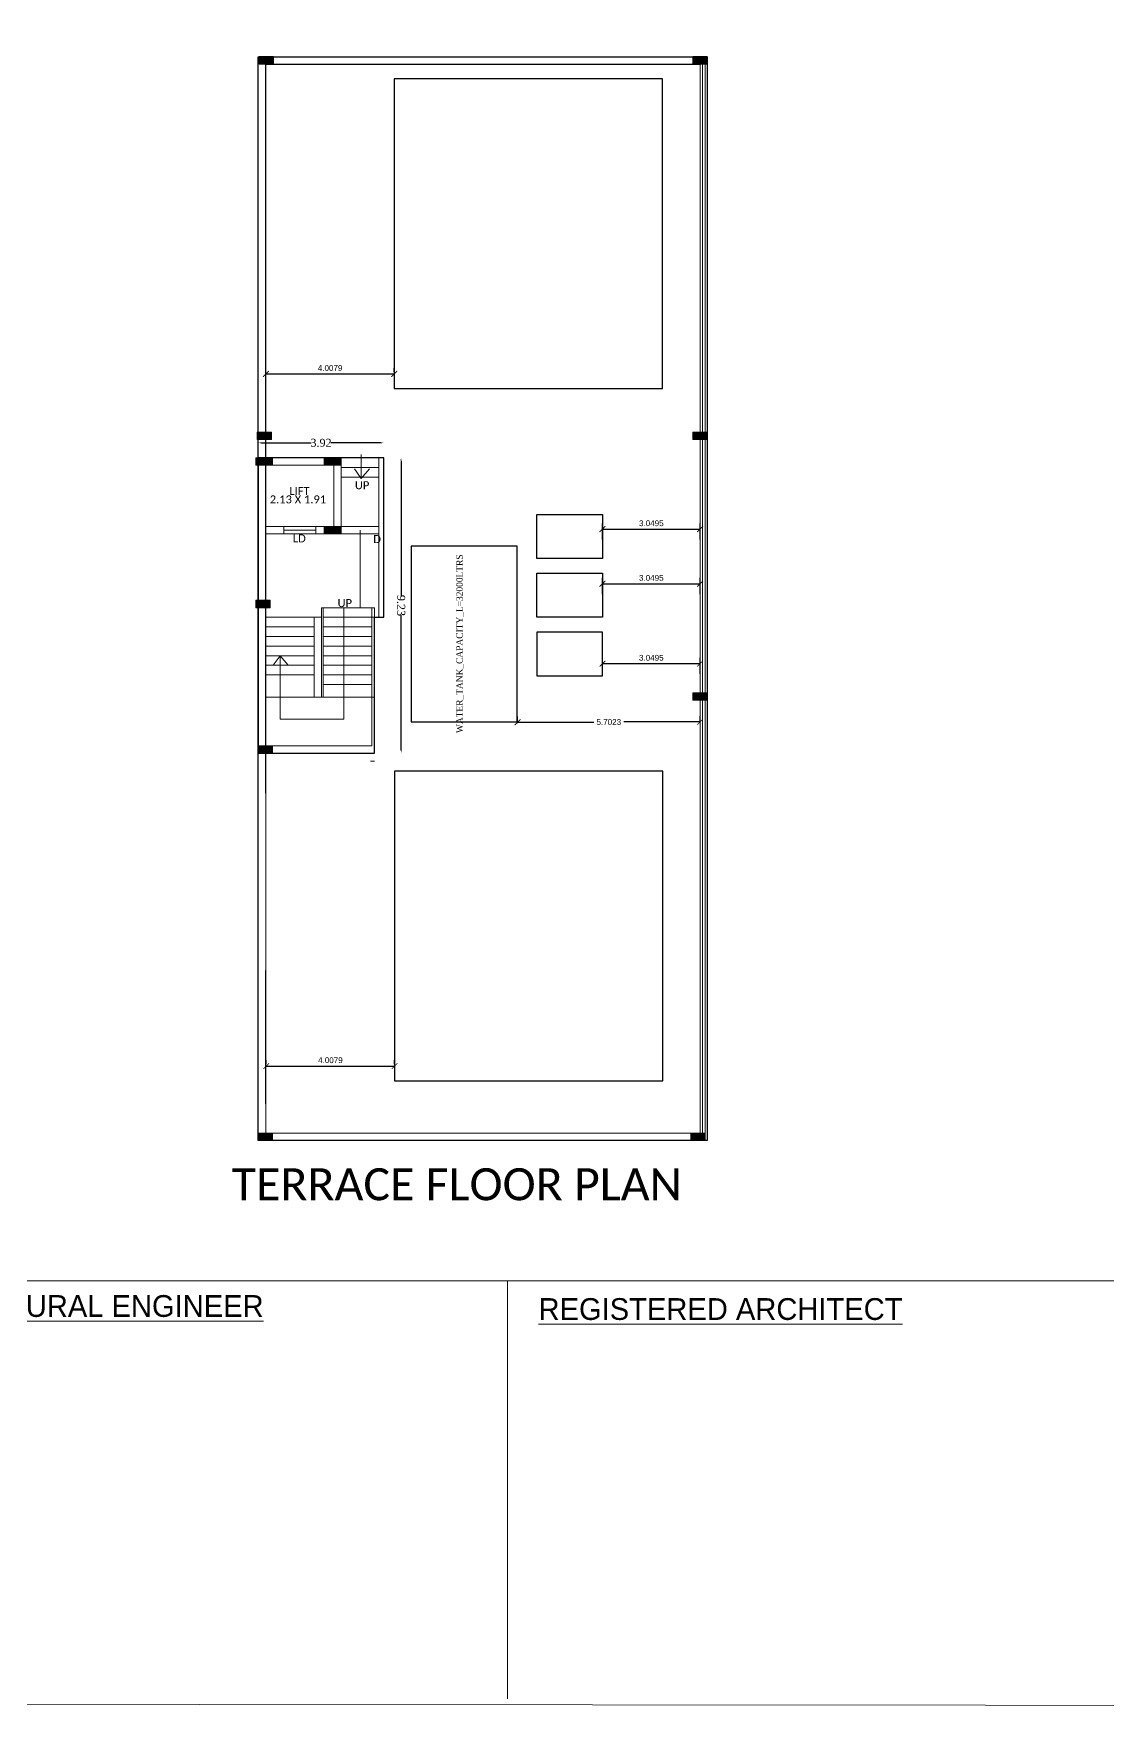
# Model space of a CAD drawing. Header units: metres. Extents: x -1560390 to -1560195, y 43232 to 43346.
# Drawn here: x -1560274.3 to -1560240.7, y 43243.8 to 43296 of the extents above; entities that cross this region are included whole.
import ezdxf

# ---------------------------------------------------------------- set-up
doc = ezdxf.new("R2010")
doc.units = ezdxf.units.M
doc.header["$LTSCALE"] = 750
doc.header["$MEASUREMENT"] = 0
doc.header["$PDMODE"] = 35
doc.header["$PDSIZE"] = 50
for name, pattern in [('HIDDEN', [0.375, 0.25, -0.125]), ('HIDDENX2', [0.75, 0.5, -0.25]), ('PHANTOM2', [1.25, 0.625, -0.125, 0.125, -0.125, 0.125, -0.125])]:
    doc.linetypes.add(name, pattern=pattern)
doc.layers.get('0').update_dxf_attribs({"lineweight": 5})
doc.layers.get('Defpoints').update_dxf_attribs({"lineweight": 0})
doc.layers.add('AR_RAILING', color=6, linetype='Continuous', lineweight=13)
doc.layers.add('AR_WALL1', color=1, linetype='Continuous', lineweight=18)
for name, color, linetype in [('BLK_1_FLR_5_ROOF_AREA', 54, 'Continuous'), ('BLK_1_STAIR_HEADROOM', 55, 'Continuous'), ('BLK_1_TERRACESERVICE_UTILITYDISTANCE', 1, 'Continuous'), ('SOLAR_PANEL', 3, 'Continuous'), ('SOLAR_WATER_HEATER', 1, 'Continuous'), ('WATER_TANK_CALCULATION', 150, 'Continuous')]:
    doc.layers.add(name, color=color, linetype=linetype)
doc.styles.add('ANAND', font='times.ttf')
doc.styles.add('ED', font='romantic.ttf', dxfattribs={"width": 0.96})
doc.styles.add('sar dim', font='GOTHIC.TTF', dxfattribs={"height": 0.75})
doc.styles.get("Standard").update_dxf_attribs({"font": 'arial.ttf'})
doc.dimstyles.get("Standard").update_dxf_attribs({"dimtxt": 0.18, "dimasz": 0.18, "dimexe": 0.18, "dimexo": 0.0625, "dimgap": 0.09, "dimtad": 1, "dimtih": 1, "dimtoh": 1, "dimdec": 4, "dimzin": 0, "dimdsep": 46, "dimtxsty": 'Standard', "dimblk": 'ARCHTICK', "dimcen": 0.09, "dimadec": 0, "dimazin": 0, "dimtfac": 1, "dimtdec": 4, "dimtofl": 0, "dimtmove": 0, "dimatfit": 3, "dimldrblk": 'ARCHTICK', "dimfxl": 0, "dimtolj": 1, "dimtzin": 0, "dimarcsym": 0})
doc.dimstyles.new('STANDARD$0', dxfattribs={"dimtxt": 0.25, "dimasz": 0.1, "dimexe": 2, "dimexo": 2, "dimgap": 0, "dimtad": 0, "dimzin": 0, "dimdsep": 46, "dimtxsty": 'ANAND', "dimcen": 0.0625, "dimdle": 2.5, "dimse1": 1, "dimse2": 1, "dimclrd": 2, "dimclre": 9, "dimadec": 0, "dimazin": 0, "dimtfac": 1, "dimtix": 1, "dimtofl": 0, "dimtmove": 2, "dimatfit": 3, "dimldrblk": 'OBLIQUE', "dimfxl": 0, "dimtolj": 1, "dimtzin": 0, "dimarcsym": 0})

# ---------------------------------------------------------------- blocks, each defined once
blk = doc.blocks.new('_ArchTick')
at = {"color": 0, "linetype": 'ByBlock', "const_width": 0.15}
blk.add_lwpolyline([(-0.5, -0.5), (0.5, 0.5)], dxfattribs=at)
blk = doc.blocks.new('*D593')
at = {"layer": 'BLK_1_TERRACESERVICE_UTILITYDISTANCE', "color": 0, "lineweight": -2}
for p, q in [((-1560267.034, 43285.449), (-1560267.034, 43285.567)), ((-1560263.026, 43285.449), (-1560263.026, 43285.567)), ((-1560267.034, 43285.387), (-1560263.026, 43285.387))]:
    blk.add_line(p, q, dxfattribs=at)
at = {"layer": 'Defpoints', "color": 0}
for p in [(-1560267.034, 43285.387), (-1560263.026, 43285.387), (-1560263.026, 43285.387)]:
    blk.add_point(p, dxfattribs=at)
at = {"layer": 'BLK_1_TERRACESERVICE_UTILITYDISTANCE', "color": 0, "lineweight": -2, "xscale": 0.18, "yscale": 0.18, "zscale": 0.18, "rotation": 180}
blk.add_blockref('_ArchTick', (-1560267.034, 43285.387), dxfattribs=at)
at = {"layer": 'BLK_1_TERRACESERVICE_UTILITYDISTANCE', "color": 0, "lineweight": -2, "xscale": 0.18, "yscale": 0.18, "zscale": 0.18}
blk.add_blockref('_ArchTick', (-1560263.026, 43285.387), dxfattribs=at)
at = {"layer": 'BLK_1_TERRACESERVICE_UTILITYDISTANCE', "color": 0, "insert": (-1560265.03, 43285.568), "char_height": 0.18, "attachment_point": 5}
blk.add_mtext('\\A1;4.0079', dxfattribs=at)
blk = doc.blocks.new('*D596')
at = {"layer": 'BLK_1_TERRACESERVICE_UTILITYDISTANCE', "color": 0, "lineweight": -2}
for p, q in [((-1560256.519, 43280.217), (-1560256.519, 43280.717)), ((-1560256.519, 43280.537), (-1560253.47, 43280.537)), ((-1560253.47, 43280.217), (-1560253.47, 43280.717))]:
    blk.add_line(p, q, dxfattribs=at)
at = {"layer": 'Defpoints', "color": 0}
for p in [(-1560253.47, 43280.537), (-1560256.519, 43280.154), (-1560253.47, 43280.154)]:
    blk.add_point(p, dxfattribs=at)
at = {"layer": 'BLK_1_TERRACESERVICE_UTILITYDISTANCE', "color": 0, "lineweight": -2, "xscale": 0.18, "yscale": 0.18, "zscale": 0.18, "rotation": 180}
blk.add_blockref('_ArchTick', (-1560256.519, 43280.537), dxfattribs=at)
at = {"layer": 'BLK_1_TERRACESERVICE_UTILITYDISTANCE', "color": 0, "lineweight": -2, "xscale": 0.18, "yscale": 0.18, "zscale": 0.18}
blk.add_blockref('_ArchTick', (-1560253.47, 43280.537), dxfattribs=at)
at = {"layer": 'BLK_1_TERRACESERVICE_UTILITYDISTANCE', "color": 0, "insert": (-1560254.994, 43280.719), "char_height": 0.18, "attachment_point": 5}
blk.add_mtext('\\A1;3.0495', dxfattribs=at)
blk = doc.blocks.new('*D597')
at = {"layer": 'BLK_1_TERRACESERVICE_UTILITYDISTANCE', "color": 0, "lineweight": -2}
for p, q in [((-1560256.519, 43278.51), (-1560256.519, 43279.011)), ((-1560256.519, 43278.831), (-1560253.47, 43278.831)), ((-1560253.47, 43278.51), (-1560253.47, 43279.011))]:
    blk.add_line(p, q, dxfattribs=at)
at = {"layer": 'Defpoints', "color": 0}
for p in [(-1560253.47, 43278.831), (-1560256.519, 43278.448), (-1560253.47, 43278.448)]:
    blk.add_point(p, dxfattribs=at)
at = {"layer": 'BLK_1_TERRACESERVICE_UTILITYDISTANCE', "color": 0, "lineweight": -2, "xscale": 0.18, "yscale": 0.18, "zscale": 0.18, "rotation": 180}
blk.add_blockref('_ArchTick', (-1560256.519, 43278.831), dxfattribs=at)
at = {"layer": 'BLK_1_TERRACESERVICE_UTILITYDISTANCE', "color": 0, "lineweight": -2, "xscale": 0.18, "yscale": 0.18, "zscale": 0.18}
blk.add_blockref('_ArchTick', (-1560253.47, 43278.831), dxfattribs=at)
at = {"layer": 'BLK_1_TERRACESERVICE_UTILITYDISTANCE', "color": 0, "insert": (-1560254.994, 43279.013), "char_height": 0.18, "attachment_point": 5}
blk.add_mtext('\\A1;3.0495', dxfattribs=at)
blk = doc.blocks.new('*D598')
at = {"layer": 'BLK_1_TERRACESERVICE_UTILITYDISTANCE', "color": 0, "lineweight": -2}
for p, q in [((-1560256.519, 43276.015), (-1560256.519, 43276.515)), ((-1560256.519, 43276.335), (-1560253.47, 43276.335)), ((-1560253.47, 43276.015), (-1560253.47, 43276.515))]:
    blk.add_line(p, q, dxfattribs=at)
at = {"layer": 'Defpoints', "color": 0}
for p in [(-1560253.47, 43276.335), (-1560256.519, 43275.952), (-1560253.47, 43275.952)]:
    blk.add_point(p, dxfattribs=at)
at = {"layer": 'BLK_1_TERRACESERVICE_UTILITYDISTANCE', "color": 0, "lineweight": -2, "xscale": 0.18, "yscale": 0.18, "zscale": 0.18, "rotation": 180}
blk.add_blockref('_ArchTick', (-1560256.519, 43276.335), dxfattribs=at)
at = {"layer": 'BLK_1_TERRACESERVICE_UTILITYDISTANCE', "color": 0, "lineweight": -2, "xscale": 0.18, "yscale": 0.18, "zscale": 0.18}
blk.add_blockref('_ArchTick', (-1560253.47, 43276.335), dxfattribs=at)
at = {"layer": 'BLK_1_TERRACESERVICE_UTILITYDISTANCE', "color": 0, "insert": (-1560254.994, 43276.517), "char_height": 0.18, "attachment_point": 5}
blk.add_mtext('\\A1;3.0495', dxfattribs=at)
blk = doc.blocks.new('coloumn1')
h = blk.add_hatch(color=256)
h.dxf.hatch_style = 1
h.paths.add_polyline_path([(-1560504.89, 43455.782), (-1560505.12, 43455.782), (-1560505.12, 43455.332), (-1560504.89, 43455.332)])
blk.add_lwpolyline([(-1560505.12, 43455.332), (-1560504.89, 43455.332), (-1560504.89, 43455.782), (-1560505.12, 43455.782)], close=True)
blk = doc.blocks.new('*D748')
at = {"layer": 'BLK_1_TERRACESERVICE_UTILITYDISTANCE', "color": 0, "lineweight": -2}
for p, q in [((-1560267.024, 43263.826), (-1560267.024, 43263.944)), ((-1560267.024, 43263.764), (-1560263.016, 43263.764)), ((-1560263.016, 43263.826), (-1560263.016, 43263.944))]:
    blk.add_line(p, q, dxfattribs=at)
at = {"layer": 'Defpoints', "color": 0}
for p in [(-1560267.024, 43263.764), (-1560263.016, 43263.764), (-1560263.016, 43263.764)]:
    blk.add_point(p, dxfattribs=at)
at = {"layer": 'BLK_1_TERRACESERVICE_UTILITYDISTANCE', "color": 0, "lineweight": -2, "xscale": 0.18, "yscale": 0.18, "zscale": 0.18, "rotation": 180}
blk.add_blockref('_ArchTick', (-1560267.024, 43263.764), dxfattribs=at)
at = {"layer": 'BLK_1_TERRACESERVICE_UTILITYDISTANCE', "color": 0, "lineweight": -2, "xscale": 0.18, "yscale": 0.18, "zscale": 0.18}
blk.add_blockref('_ArchTick', (-1560263.016, 43263.764), dxfattribs=at)
at = {"layer": 'BLK_1_TERRACESERVICE_UTILITYDISTANCE', "color": 0, "insert": (-1560265.02, 43263.946), "char_height": 0.18, "attachment_point": 5}
blk.add_mtext('\\A1;4.0079', dxfattribs=at)
blk = doc.blocks.new('*D751')
at = {"layer": 'BLK_1_TERRACESERVICE_UTILITYDISTANCE', "color": 0, "lineweight": -2}
for p, q in [((-1560259.172, 43274.478), (-1560259.172, 43274.686)), ((-1560253.47, 43274.487), (-1560253.47, 43274.695)), ((-1560259.172, 43274.506), (-1560256.785, 43274.51)), ((-1560253.47, 43274.515), (-1560255.857, 43274.512))]:
    blk.add_line(p, q, dxfattribs=at)
at = {"layer": 'Defpoints', "color": 0}
for p in [(-1560259.172, 43274.506), (-1560259.172, 43274.415), (-1560253.47, 43274.425)]:
    blk.add_point(p, dxfattribs=at)
at = {"layer": 'BLK_1_TERRACESERVICE_UTILITYDISTANCE', "color": 0, "lineweight": -2, "xscale": 0.18, "yscale": 0.18, "zscale": 0.18}
for p, rotation in [((-1560259.172, 43274.506), 180.0910640063998), ((-1560253.47, 43274.515), 0.0910640063999768)]:
    blk.add_blockref('_ArchTick', p, dxfattribs=dict(at, rotation=rotation))
at = {"layer": 'BLK_1_TERRACESERVICE_UTILITYDISTANCE', "color": 0, "insert": (-1560256.321, 43274.511), "char_height": 0.18, "attachment_point": 5}
blk.add_mtext('\\A1;5.7023', dxfattribs=at)
blk = doc.blocks.new('*D801')
at = {"layer": 'BLK_1_STAIR_HEADROOM', "color": 2, "linetype": 'PHANTOM2', "lineweight": -2}
for p, q in [((-1560262.814, 43282.663), (-1560262.811, 43278.451)), ((-1560262.807, 43273.638), (-1560262.81, 43277.85))]:
    blk.add_line(p, q, dxfattribs=at)
at = {"layer": 'BLK_1_STAIR_HEADROOM', "color": 2}
for points in [[(-1560262.797, 43282.663), (-1560262.83, 43282.663), (-1560262.814, 43282.763)], [(-1560262.791, 43273.638), (-1560262.824, 43273.638), (-1560262.807, 43273.538)]]:
    blk.add_solid(points, dxfattribs=at)
at = {"layer": 'Defpoints', "color": 0}
for p in [(-1560263.65, 43282.763), (-1560262.814, 43282.763), (-1560263.644, 43273.538)]:
    blk.add_point(p, dxfattribs=at)
at = {"layer": 'BLK_1_STAIR_HEADROOM', "color": 0, "insert": (-1560262.811, 43278.151), "char_height": 0.25, "attachment_point": 5, "rotation": 270.0405, "style": 'ANAND'}
blk.add_mtext('\\A1;9.23', dxfattribs=at)
blk = doc.blocks.new('_Oblique')
at = {"color": 0, "linetype": 'ByBlock', "lineweight": -2}
blk.add_line((-0.5, -0.5), (0.5, 0.5), dxfattribs=at)
blk = doc.blocks.new('*D802')
at = {"layer": 'BLK_1_STAIR_HEADROOM', "color": 2, "linetype": 'PHANTOM2', "lineweight": -2}
for p, q in [((-1560267.174, 43283.231), (-1560265.622, 43283.231)), ((-1560263.454, 43283.231), (-1560265.006, 43283.231))]:
    blk.add_line(p, q, dxfattribs=at)
at = {"layer": 'BLK_1_STAIR_HEADROOM', "color": 2}
for points in [[(-1560267.174, 43283.248), (-1560267.174, 43283.215), (-1560267.274, 43283.231)], [(-1560263.454, 43283.248), (-1560263.454, 43283.215), (-1560263.354, 43283.231)]]:
    blk.add_solid(points, dxfattribs=at)
at = {"layer": 'Defpoints', "color": 0}
for p in [(-1560263.354, 43283.231), (-1560267.274, 43282.763), (-1560263.354, 43282.763)]:
    blk.add_point(p, dxfattribs=at)
at = {"layer": 'BLK_1_STAIR_HEADROOM', "color": 0, "insert": (-1560265.314, 43283.231), "char_height": 0.25, "attachment_point": 5, "style": 'ANAND'}
blk.add_mtext('\\A1;3.92', dxfattribs=at)

msp = doc.modelspace()

# ---------------------------------------------------------------- hatches: boundary and pattern name
h = msp.add_hatch(color=256)
h.dxf.hatch_style = 1
h.paths.add_polyline_path([(-1560267.35372, 43282.76014), (-1560267.35372, 43282.53014), (-1560266.90372, 43282.53014), (-1560266.90372, 43282.76014)])
h = msp.add_hatch(color=256)
h.dxf.hatch_style = 1
h.paths.add_polyline_path([(-1560267.27372, 43282.76018), (-1560267.27372, 43282.53018), (-1560266.82372, 43282.53018), (-1560266.82372, 43282.76018)])
h = msp.add_hatch(color=256)
h.dxf.hatch_style = 1
h.paths.add_polyline_path([(-1560265.21372, 43282.76288), (-1560265.21372, 43282.53288), (-1560264.76372, 43282.53288), (-1560264.76372, 43282.76288)])
h = msp.add_hatch(color=256)
h.dxf.hatch_style = 1
h.paths.add_polyline_path([(-1560265.13372, 43282.76291), (-1560265.13372, 43282.53291), (-1560264.68372, 43282.53291), (-1560264.68372, 43282.76291)])
h = msp.add_hatch(color=256)
h.dxf.hatch_style = 1
h.paths.add_polyline_path([(-1560265.21372, 43280.62288), (-1560265.21372, 43280.39288), (-1560264.76372, 43280.39288), (-1560264.76372, 43280.62288)])
h = msp.add_hatch(color=256)
h.dxf.hatch_style = 1
h.paths.add_polyline_path([(-1560265.13372, 43280.62291), (-1560265.13372, 43280.39291), (-1560264.68372, 43280.39291), (-1560264.68372, 43280.62291)])

# ---------------------------------------------------------------- linework, layer by layer
for p, q in [((-1560267.27372, 43295.29093), (-1560253.24744, 43295.29093)), ((-1560267.27372, 43261.6709), (-1560267.27372, 43295.29093)), ((-1560267.04372, 43295.06093), (-1560253.24744, 43295.06093)), ((-1560267.04372, 43273.76291), (-1560267.04372, 43295.06093)), ((-1560264.68372, 43282.76291), (-1560267.27372, 43282.76291)), ((-1560267.04372, 43282.76291), (-1560263.35372, 43282.76291)), ((-1560264.91372, 43282.53291), (-1560267.04372, 43282.53291)), ((-1560264.91372, 43280.62291), (-1560264.91372, 43282.53291)), ((-1560264.68372, 43280.39291), (-1560264.68372, 43282.76291)), ((-1560263.35372, 43282.76291), (-1560264.68372, 43282.76291)), ((-1560263.50372, 43282.46291), (-1560264.68372, 43282.46291)), ((-1560264.05964, 43282.11978), (-1560264.2645, 43282.41978)), ((-1560264.05964, 43282.86642), (-1560264.05964, 43282.11978)), ((-1560264.05964, 43282.11978), (-1560263.79445, 43282.41978)), ((-1560263.50372, 43277.78291), (-1560263.50372, 43282.76291)), ((-1560263.35372, 43277.78291), (-1560263.35372, 43282.76291)), ((-1560263.50372, 43282.16291), (-1560264.68372, 43282.16291)), ((-1560266.47872, 43280.62291), (-1560267.04372, 43280.62291)), ((-1560266.47872, 43280.39291), (-1560267.04372, 43280.39291)), ((-1560266.47872, 43280.62291), (-1560266.47872, 43280.39291)), ((-1560266.47872, 43280.62291), (-1560265.47872, 43280.62291)), ((-1560265.47872, 43280.50791), (-1560266.47872, 43280.50791)), ((-1560266.47872, 43280.39291), (-1560265.47872, 43280.39291)), ((-1560264.91372, 43280.62291), (-1560265.47872, 43280.62291)), ((-1560265.47872, 43280.62291), (-1560265.47872, 43280.39291)), ((-1560264.68372, 43280.39291), (-1560265.47872, 43280.39291)), ((-1560264.68372, 43280.62291), (-1560263.50372, 43280.62291)), ((-1560264.68372, 43280.39291), (-1560263.50372, 43280.39291)), ((-1560264.68372, 43280.39291), (-1560263.50372, 43280.39291)), ((-1560265.52372, 43277.78291), (-1560265.29372, 43277.78291)), ((-1560263.64372, 43278.08291), (-1560265.29372, 43278.08291)), ((-1560265.29372, 43278.08291), (-1560265.29372, 43275.28774)), ((-1560265.24372, 43278.08291), (-1560265.24372, 43275.28774)), ((-1560265.04372, 43278.08291), (-1560264.99372, 43278.08291)), ((-1560263.72372, 43277.78291), (-1560265.04372, 43277.78291)), ((-1560264.60083, 43278.08291), (-1560264.60083, 43274.59745)), ((-1560263.72372, 43278.08291), (-1560263.72372, 43273.76291)), ((-1560263.72372, 43277.78291), (-1560263.35372, 43277.78291)), ((-1560263.64372, 43278.08291), (-1560263.64372, 43273.53774)), ((-1560263.72372, 43277.48291), (-1560265.04372, 43277.48291)), ((-1560263.72372, 43277.18291), (-1560265.04372, 43277.18291)), ((-1560265.04372, 43277.18291), (-1560264.99372, 43277.18291)), ((-1560263.72372, 43276.88291), (-1560265.04372, 43276.88291)), ((-1560266.59381, 43276.58291), (-1560266.81139, 43276.28291)), ((-1560266.59381, 43274.59745), (-1560266.59381, 43276.58291)), ((-1560266.59381, 43276.58291), (-1560266.33488, 43276.28291)), ((-1560263.72372, 43276.58291), (-1560265.04372, 43276.58291)), ((-1560263.72372, 43276.28291), (-1560265.04372, 43276.28291)), ((-1560263.72372, 43275.98291), (-1560265.04372, 43275.98291)), ((-1560264.99372, 43275.68291), (-1560265.04372, 43275.68291)), ((-1560264.99372, 43275.68291), (-1560263.72372, 43275.68291)), ((-1560263.64372, 43275.28774), (-1560267.04486, 43275.28774)), ((-1560264.60083, 43274.59745), (-1560266.59381, 43274.59745)), ((-1560263.72372, 43273.76291), (-1560267.04372, 43273.76291)), ((-1560263.64372, 43273.53774), (-1560267.04372, 43273.53774)), ((-1560267.04372, 43272.28774), (-1560267.04372, 43273.53774)), ((-1560263.76372, 43273.29274), (-1560263.64372, 43273.29274)), ((-1560267.04372, 43262.58491), (-1560267.04372, 43266.75023)), ((-1560253.45964, 43262.35492), (-1560253.45964, 43262.35491))]:
    msp.add_line(p, q)
at = {"linetype": 'HIDDENX2'}
for p, q in [((-1560265.29372, 43277.78291), (-1560267.04372, 43277.78291)), ((-1560265.04372, 43277.78291), (-1560265.24372, 43277.78291)), ((-1560265.52372, 43277.48291), (-1560267.04372, 43277.48291)), ((-1560265.52372, 43277.18291), (-1560267.04372, 43277.18291)), ((-1560267.04372, 43277.18291), (-1560265.52372, 43277.18291)), ((-1560265.04372, 43277.48291), (-1560265.24372, 43277.48291)), ((-1560265.04372, 43277.18291), (-1560265.24372, 43277.18291)), ((-1560265.24372, 43277.18291), (-1560265.04372, 43277.18291)), ((-1560265.52372, 43276.88291), (-1560267.04372, 43276.88291)), ((-1560265.04372, 43276.88291), (-1560265.24372, 43276.88291)), ((-1560265.52372, 43276.58291), (-1560267.04372, 43276.58291)), ((-1560265.52372, 43276.28291), (-1560267.04372, 43276.28291)), ((-1560265.04372, 43276.58291), (-1560265.24372, 43276.58291)), ((-1560265.04372, 43276.28291), (-1560265.24372, 43276.28291)), ((-1560265.52372, 43275.98291), (-1560267.04372, 43275.98291)), ((-1560265.04372, 43275.98291), (-1560265.24372, 43275.98291)), ((-1560265.04372, 43275.68291), (-1560265.24372, 43275.68291))]:
    msp.add_line(p, q, dxfattribs=at)
at = {"linetype": 'HIDDEN'}
msp.add_line((-1560265.52372, 43277.78291), (-1560265.52372, 43275.28774), dxfattribs=at)
at = {"lineweight": 5, "ltscale": 0.05}
for p, q in [((-1560221.77566, 43257.06072), (-1560278.7741, 43257.06072)), ((-1560259.48803, 43257.06072), (-1560259.48803, 43243.99945))]:
    msp.add_line(p, q, dxfattribs=at)
at = {"lineweight": 5}
msp.add_lwpolyline([(-1560342.73649, 43346.05131), (-1560342.73649, 43243.88356), (-1560195.47173, 43243.75779), (-1560195.47173, 43345.92553)], close=True, dxfattribs=at)
for points in [[(-1560253.24744, 43295.29093), (-1560253.24744, 43261.4409)], [(-1560267.35372, 43282.76014), (-1560266.90372, 43282.76014), (-1560266.90372, 43282.53014), (-1560267.35372, 43282.53014), (-1560267.35372, 43282.76014)], [(-1560267.27372, 43282.76018), (-1560266.82372, 43282.76018), (-1560266.82372, 43282.53018), (-1560267.27372, 43282.53018), (-1560267.27372, 43282.76018)], [(-1560265.21372, 43282.76288), (-1560264.76372, 43282.76288), (-1560264.76372, 43282.53288), (-1560265.21372, 43282.53288), (-1560265.21372, 43282.76288)], [(-1560265.13372, 43282.76291), (-1560264.68372, 43282.76291), (-1560264.68372, 43282.53291), (-1560265.13372, 43282.53291), (-1560265.13372, 43282.76291)], [(-1560265.21372, 43280.62288), (-1560264.76372, 43280.62288), (-1560264.76372, 43280.39288), (-1560265.21372, 43280.39288), (-1560265.21372, 43280.62288)], [(-1560265.13372, 43280.62291), (-1560264.68372, 43280.62291), (-1560264.68372, 43280.39291), (-1560265.13372, 43280.39291), (-1560265.13372, 43280.62291)], [(-1560264.09372, 43278.08291), (-1560264.09372, 43280.50791)], [(-1560266.82372, 43261.4409), (-1560253.30962, 43261.4409)], [(-1560253.30962, 43261.4409), (-1560253.24744, 43261.4409)]]:
    msp.add_lwpolyline(points)
at = {"layer": 'AR_RAILING', "color": 6}
for p, q in [((-1560253.38962, 43295.13093), (-1560253.38962, 43261.58836)), ((-1560253.30962, 43295.21093), (-1560253.30962, 43261.50836))]:
    msp.add_line(p, q, dxfattribs=at)
at = {"layer": 'AR_WALL1', "color": 1}
msp.add_lwpolyline([(-1560267.03372, 43295.05093), (-1560253.46962, 43295.05093), (-1560253.46962, 43261.66836), (-1560267.03372, 43261.66836)], close=True, dxfattribs=at)
at = {"layer": 'BLK_1_FLR_5_ROOF_AREA'}
msp.add_lwpolyline([(-1560267.27372, 43295.29093), (-1560253.24744, 43295.29093), (-1560253.24744, 43261.4409), (-1560267.27372, 43261.4409)], close=True, dxfattribs=at)
at = {"layer": 'BLK_1_STAIR_HEADROOM'}
msp.add_lwpolyline([(-1560267.27372, 43273.5377), (-1560263.64372, 43273.53774), (-1560263.64372, 43277.78291), (-1560263.35372, 43277.78291), (-1560263.35372, 43282.76291), (-1560267.27372, 43282.76014), (-1560267.27372, 43273.5377)], close=True, dxfattribs=at)
at = {"layer": 'SOLAR_PANEL', "color": 3}
for points in [[(-1560263.02579, 43284.92757), (-1560254.64224, 43284.92757), (-1560254.64224, 43294.59954), (-1560263.02579, 43294.59954)], [(-1560263.01579, 43263.30467), (-1560254.63224, 43263.30467), (-1560254.63224, 43272.97663), (-1560263.01579, 43272.97663)]]:
    msp.add_lwpolyline(points, close=True, dxfattribs=at)
at = {"layer": 'SOLAR_WATER_HEATER', "color": 1}
for points in [[(-1560256.51911, 43279.61949), (-1560258.57397, 43279.61949), (-1560258.57397, 43280.9894), (-1560256.51911, 43280.9894)], [(-1560256.51911, 43277.78599), (-1560258.57397, 43277.78599), (-1560258.57397, 43279.1559), (-1560256.51911, 43279.1559)], [(-1560256.51911, 43277.3224), (-1560258.57397, 43277.3224), (-1560258.57397, 43275.95249), (-1560256.51911, 43275.95249)]]:
    msp.add_lwpolyline(points, close=True, dxfattribs=at)
at = {"layer": 'WATER_TANK_CALCULATION', "linetype": 'ByBlock'}
msp.add_lwpolyline([(-1560262.49187, 43274.51401), (-1560259.18187, 43274.51401), (-1560259.18187, 43280.00591), (-1560262.49187, 43280.00591)], close=True, dxfattribs=at)

# ---------------------------------------------------------------- block references
at = {"rotation": 270}
for p in [(-1603722.58115, -1517209.82438), (-1603709.02983, -1517209.82438), (-1603722.64493, -1517221.55383), (-1603709.02983, -1517221.55383), (-1603722.6861, -1517226.80722), (-1603709.02983, -1517229.7007), (-1603722.6061, -1517231.35239), (-1603722.6061, -1517243.44919), (-1603709.092, -1517243.44919)]:
    msp.add_blockref('coloumn1', p, dxfattribs=at)

# ---------------------------------------------------------------- texts
at = {"lineweight": 5, "style": 'sar dim'}
for s, p in [('%%USTRUCTURAL ENGINEER', (-1560278.22552, 43255.92918)), ('%%UREGISTERED ARCHITECT', (-1560258.51649, 43255.83448))]:
    msp.add_text(s, height=0.6802484, dxfattribs=at).set_placement(p)
at = {"lineweight": 5, "attachment_point": 1}
for s, insert, char_height, width in [('\\A1;{\\fCalibri|b0|i0|c0|p34;\\C256;LIFT}', (-1560266.30291, 43281.85215), 0.25, 13.7990171), ('\\A1;{\\fCalibri|b0|i0|c0|p34;\\C256;UP}', (-1560264.25527, 43282.03326), 0.25, 13.7990171), ('\\A1;{\\fCalibri|b0|i0|c0|p34;\\C256;2.13 X 1.91}', (-1560266.9142, 43281.59034), 0.25, 13.7990171), ('\\A1;{\\fCalibri|b0|i0|c0|p34;\\C256;LD}', (-1560266.19262, 43280.3721), 0.25, 13.7990171), ('\\A1;{\\fCalibri|b0|i0|c0|p34;\\C256;D}', (-1560263.67987, 43280.35039), 0.25, 13.7990171), ('\\A1;{\\fCalibri|b0|i0|c0|p34;\\C256;UP}', (-1560264.79649, 43278.35152), 0.25, 13.7990171), ('\\A1;{\\fCalibri|b0|i0|c0|p34;TERRACE FLOOR PLAN}', (-1560268.10303, 43260.57255), 1, 28.0102954)]:
    msp.add_mtext(s, dxfattribs=dict(at, insert=insert, char_height=char_height, width=width))
at = {"layer": 'WATER_TANK_CALCULATION', "linetype": 'ByBlock', "insert": (-1560261.08779, 43274.16747), "char_height": 0.2030303, "attachment_point": 1, "rotation": 90, "style": 'ED'}
msp.add_mtext_dynamic_manual_height_columns('WATER_TANK_CAPACITY_L=32000LTRS', width=6.8667001, gutter_width=1.26894, heights=[0], dxfattribs=at)

# ---------------------------------------------------------------- dimensions: what is measured, and where the dimension line sits
at = {"layer": 'BLK_1_STAIR_HEADROOM'}
for p1, p2, distance, picture, middle in [((-1560267.27372, 43282.76291), (-1560263.35372, 43282.76291), 0.46826, '*D802', (-1560265.31372, 43283.23117)), ((-1560263.64372, 43273.5377), (-1560263.65024, 43282.7627), -0.83638, '*D801', (-1560262.8106, 43278.15079))]:
    dim = msp.add_aligned_dim(p1=p1, p2=p2, distance=distance, dimstyle='STANDARD$0', override={"dimfxl": 0, "dimarcsym": 2}, dxfattribs=at)
    dim.commit()
    dim.dimension.update_dxf_attribs({"geometry": picture, "text_midpoint": middle})
at = {"layer": 'BLK_1_TERRACESERVICE_UTILITYDISTANCE', "color": 3}
for p1, p2, picture, middle in [((-1560267.03372, 43285.38652), (-1560263.02579, 43285.38652), '*D593', (-1560265.02976, 43285.56842)), ((-1560267.02372, 43263.76361), (-1560263.01579, 43263.76361), '*D748', (-1560265.01976, 43263.94551))]:
    dim = msp.add_aligned_dim(p1=p1, p2=p2, distance=0, dimstyle='STANDARD$0', override={"dimtxt": 0.18, "dimasz": 0.18, "dimexe": 0.18, "dimexo": 0.0625, "dimgap": 0.09, "dimtad": 1, "dimtih": 1, "dimtoh": 1, "dimdec": 4, "dimtxsty": 'Standard', "dimblk": 'ArchTick', "dimcen": 0.09, "dimdle": 0, "dimse1": 0, "dimse2": 0, "dimclrd": 0, "dimclre": 0, "dimtdec": 4, "dimtix": 0, "dimtmove": 1, "dimldrblk": 'ArchTick', "dimfxl": 5}, dxfattribs=at)
    dim.commit()
    dim.dimension.update_dxf_attribs({"geometry": picture, "text_midpoint": middle})
at = {"layer": 'BLK_1_TERRACESERVICE_UTILITYDISTANCE', "color": 1}
for base, p1, p2, picture, middle in [((-1560253.46962, 43280.53734), (-1560256.51911, 43280.15436), (-1560253.46962, 43280.15436), '*D596', (-1560254.99436, 43280.71931)), ((-1560253.46962, 43278.8309), (-1560256.51911, 43278.44791), (-1560253.46962, 43278.44791), '*D597', (-1560254.99436, 43279.01286)), ((-1560253.46962, 43276.33548), (-1560256.51911, 43275.95249), (-1560253.46962, 43275.95249), '*D598', (-1560254.99436, 43276.51745))]:
    dim = msp.add_linear_dim(base=base, p1=p1, p2=p2, dimstyle='Standard', dxfattribs=at)
    dim.commit()
    dim.dimension.update_dxf_attribs({"geometry": picture, "text_midpoint": middle})
at = {"layer": 'BLK_1_TERRACESERVICE_UTILITYDISTANCE', "color": 2}
dim = msp.add_aligned_dim(p1=(-1560253.46962, 43274.42452), p2=(-1560259.17187, 43274.41546), distance=-0.09093, dimstyle='Standard', dxfattribs=at)
dim.commit()
dim.dimension.update_dxf_attribs({"geometry": '*D751', "text_midpoint": (-1560256.32089, 43274.51092)})

doc.saveas('drawing.dxf')
